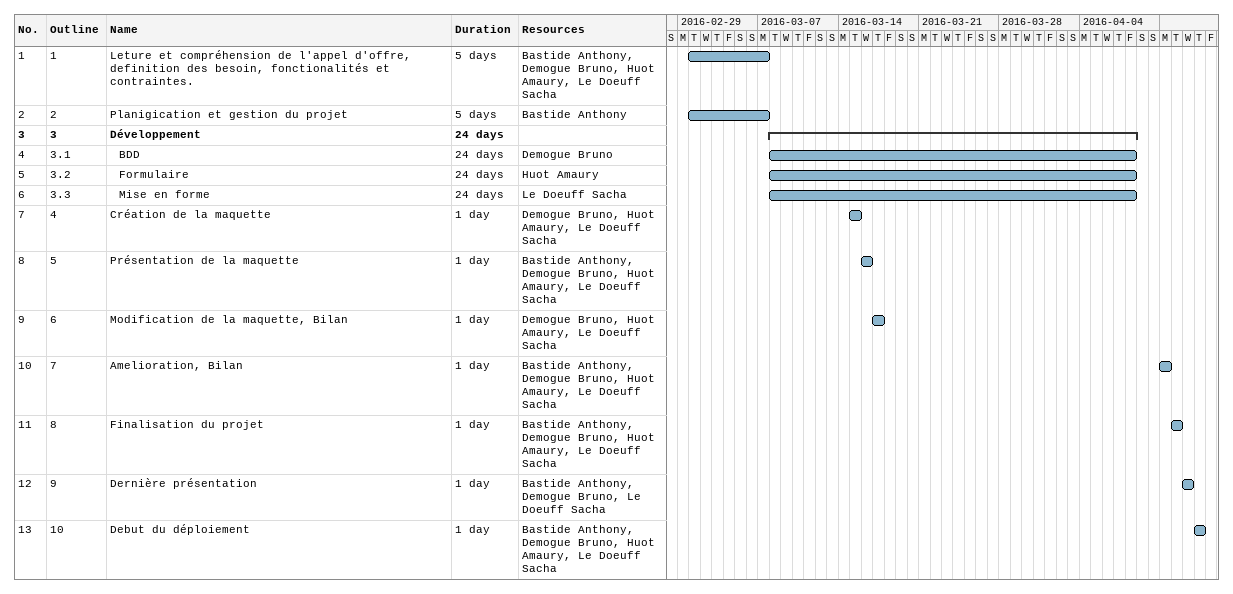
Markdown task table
| ID | WBS | Task | Duration | Start | Finish | Resources |
|---|---|---|---|---|---|---|
| 1 | 1 | Leture et compréhension de l'appel d'offre, definition des besoin, fonctionalités et contraintes. | 5d | 2016-03-01 | 2016-03-07 | Bastide Anthony, Demogue Bruno, Huot Amaury, Le Doeuff Sacha |
| 2 | 2 | Planigication et gestion du projet | 5d | 2016-03-01 | 2016-03-07 | Bastide Anthony |
| 3 | 3 | **Développement** | 24d | 2016-03-08 | 2016-04-08 |  |
| 4 | 3.1 | BDD | 24d | 2016-03-08 | 2016-04-08 | Demogue Bruno |
| 5 | 3.2 | Formulaire | 24d | 2016-03-08 | 2016-04-08 | Huot Amaury |
| 6 | 3.3 | Mise en forme | 24d | 2016-03-08 | 2016-04-08 | Le Doeuff Sacha |
| 7 | 4 | Création de la maquette | 1d | 2016-03-15 | 2016-03-15 | Demogue Bruno, Huot Amaury, Le Doeuff Sacha |
| 8 | 5 | Présentation de la maquette | 1d | 2016-03-16 | 2016-03-16 | Bastide Anthony, Demogue Bruno, Huot Amaury, Le Doeuff Sacha |
| 9 | 6 | Modification de la maquette, Bilan | 1d | 2016-03-17 | 2016-03-17 | Demogue Bruno, Huot Amaury, Le Doeuff Sacha |
| 10 | 7 | Amelioration, Bilan | 1d | 2016-04-11 | 2016-04-11 | Bastide Anthony, Demogue Bruno, Huot Amaury, Le Doeuff Sacha |
| 11 | 8 | Finalisation du projet | 1d | 2016-04-12 | 2016-04-12 | Bastide Anthony, Demogue Bruno, Huot Amaury, Le Doeuff Sacha |
| 12 | 9 | Dernière présentation | 1d | 2016-04-13 | 2016-04-13 | Bastide Anthony, Demogue Bruno, Le Doeuff Sacha |
| 13 | 10 | Debut du déploiement | 1d | 2016-04-14 | 2016-04-14 | Bastide Anthony, Demogue Bruno, Huot Amaury, Le Doeuff Sacha |
